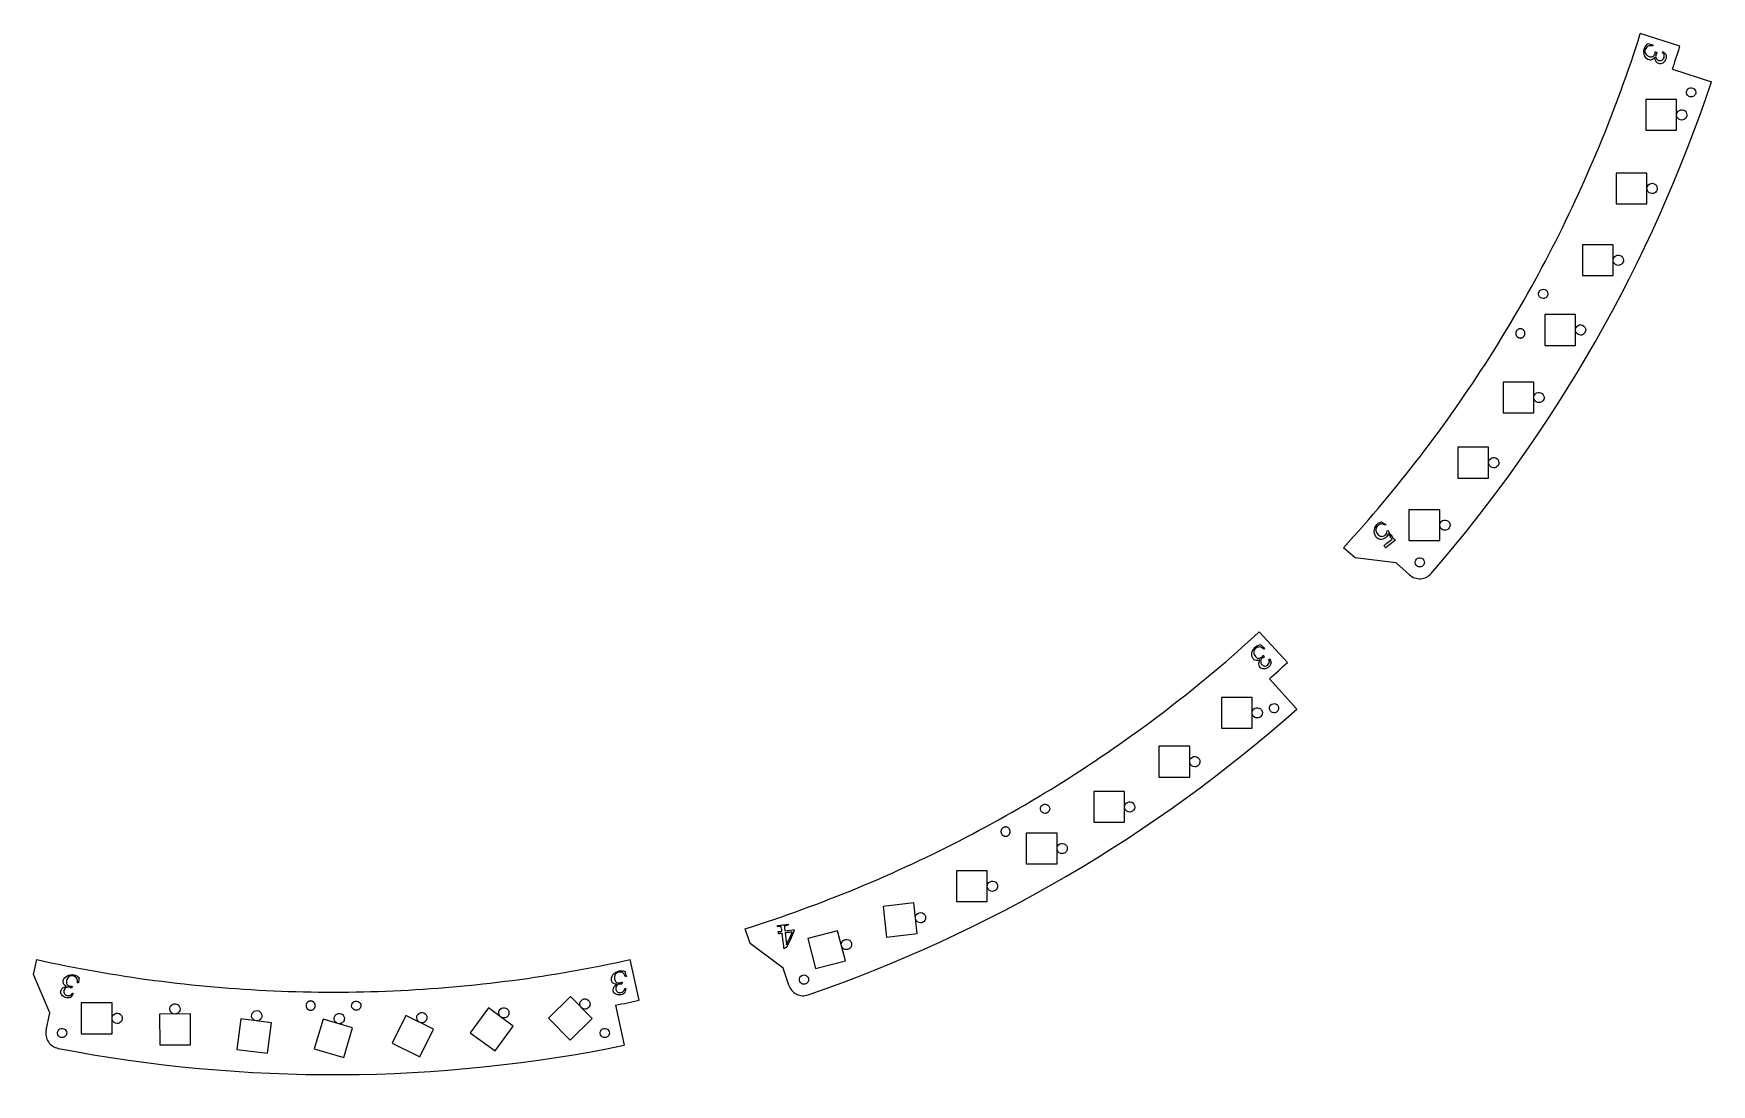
# Model space of a CAD drawing. Header units: millimetres. Extents: x 0 to 573, y 3 to 576.
# Drawn here: x 229.8 to 556.7, y 3.2 to 208 of the extents above; entities that cross this region are included whole.
import ezdxf

# ---------------------------------------------------------------- set-up
doc = ezdxf.new("R2010")
doc.units = ezdxf.units.MM
doc.layers.get('0').update_dxf_attribs({"linetype": 'CONTINUOUS'})
doc.layers.add('labels', color=7, linetype='CONTINUOUS')

msp = doc.modelspace()

# ---------------------------------------------------------------- linework, layer by layer
at = {"color": 7}
for points in [[(550.603316, 205.544812), (542.881608, 207.978123)], [(549.146423, 201.056277), (556.743726, 198.591316)], [(495.293282, 104.83534), (487.291346, 105.818529), (485.050372, 107.811986)], [(497.906086, 102.511122), (495.293282, 104.83534)], [(474.110452, 85.433433), (468.639912, 91.401597)], [(470.604479, 82.274694), (475.951455, 76.341324)], [(375.855821, 25.871489), (369.417536, 30.723924), (368.473524, 33.570795)], [(232.938021, 17.205519), (229.78852, 24.626993), (230.394417, 27.564461)], [(347.809999, 19.66036), (346.056455, 27.564211)], [(376.956467, 22.552255), (375.855821, 25.871489)], [(232.231591, 13.780654), (232.938021, 17.205519)], [(343.194368, 18.677798), (344.8583, 10.865861)]]:
    msp.add_lwpolyline(points, dxfattribs=at)
for points in [[(543.956, 189.13675), (549.956, 189.13675), (549.956, 195.13675), (543.956, 195.13675)], [(552.788207, 195.637934)], [(550.956, 191.13675)], [(538.176, 174.80675), (544.176, 174.80675), (544.176, 180.80675), (538.176, 180.80675)], [(545.176, 176.80675)], [(531.596, 160.81675), (537.596, 160.81675), (537.596, 166.81675), (531.596, 166.81675)], [(538.596, 162.81675)], [(523.954109, 156.361251)], [(524.246, 147.22675), (530.246, 147.22675), (530.246, 153.22675), (524.246, 153.22675)], [(531.246, 149.22675)], [(516.146, 134.06675), (522.146, 134.06675), (522.146, 140.06675), (516.146, 140.06675)], [(523.146, 136.06675)], [(507.326, 121.37675), (513.326, 121.37675), (513.326, 127.37675), (507.326, 127.37675)], [(514.326, 123.37675)], [(497.806, 109.20675), (503.806, 109.20675), (503.806, 115.20675), (497.806, 115.20675)], [(504.806, 111.20675)], [(499.911947, 104.053566)], [(461.246, 72.64675), (467.246, 72.64675), (467.246, 78.64675), (461.246, 78.64675)], [(471.499184, 75.640803)], [(468.246, 74.64675)], [(449.076, 63.12675), (455.076, 63.12675), (455.076, 69.12675), (449.076, 69.12675)], [(456.076, 65.12675)], [(436.386, 54.30675), (442.386, 54.30675), (442.386, 60.30675), (436.386, 60.30675)], [(426.889782, 56.043247)], [(443.386, 56.30675)], [(423.226, 46.20675), (429.226, 46.20675), (429.226, 52.20675), (423.226, 52.20675)], [(430.226, 48.20675)], [(409.636524, 38.856226), (415.636524, 38.857273), (415.635476, 44.857273), (409.635476, 44.856226)], [(416.636, 40.857448)], [(395.996211, 31.96335), (401.959399, 32.62696), (401.295789, 38.590149), (395.332601, 37.926539)], [(382.165888, 25.839289), (387.973461, 27.346638), (386.466112, 33.15421), (380.658539, 31.646862)], [(402.621459, 34.719156)], [(388.187715, 29.501649)], [(334.32787, 11.874382), (338.618368, 16.06862), (334.42413, 20.359117), (330.133632, 16.16488)], [(379.914815, 22.764543)], [(239.076, 13.11675), (245.076, 13.11675), (245.076, 19.11675), (239.076, 19.11675)], [(260.39843, 10.979349), (260.353401, 16.97918), (254.35357, 16.934151), (254.398599, 10.93432)], [(257.345981, 16.956637)], [(292.670606, 17.69747)], [(305.036947, 8.638314), (307.694435, 14.017697), (302.315053, 16.675185), (299.657565, 11.295803)], [(319.735307, 9.76565), (323.267099, 14.616056), (318.416693, 18.147849), (314.884901, 13.297443)], [(337.236332, 17.912908)], [(246.076, 15.11675)], [(275.377514, 9.305314), (276.127436, 15.258264), (270.174486, 16.008186), (269.424564, 10.055235)], [(273.275948, 15.625383)], [(290.250413, 8.498245), (291.954505, 14.251163), (286.201587, 15.955255), (284.497495, 10.202337)], [(289.362061, 15.062029)], [(305.447659, 15.243005)], [(321.430529, 16.190354)], [(235.34974, 12.36475)], [(341.10226, 12.36475)]]:
    msp.add_lwpolyline(points, close=True, dxfattribs=at)
for points in [[(534.911931, 186.073081), (537.885629, 193.254119), (540.545566, 200.565085), (542.881608, 207.978123)], [(549.146423, 201.056277), (549.644773, 202.548276), (550.130316, 204.044522), (550.603, 205.54485)], [(502.121582, 102.794929), (526.432708, 130.837698), (544.992259, 163.387312), (556.744, 198.59135)], [(551.956715, 196.193519), (551.817412, 196.529826), (551.894412, 196.916932), (552.15181, 197.174331)], [(552.788207, 195.637934), (552.424191, 195.637934), (552.096018, 195.857212), (551.956715, 196.193519)], [(552.15181, 197.174331), (552.409209, 197.431729), (552.796315, 197.508729), (553.132622, 197.369426)], [(553.132622, 197.369426), (553.468929, 197.230123), (553.688207, 196.90195), (553.688207, 196.537934)], [(553.688207, 196.537934), (553.688207, 196.29924), (553.593385, 196.070321), (553.424603, 195.901538)], [(550.248893, 192.843857), (550.534891, 193.129855), (550.965009, 193.21541), (551.338683, 193.060629)], [(551.338683, 193.060629), (551.712358, 192.905848), (551.956, 192.541212), (551.956, 192.13675)], [(553.424603, 195.901538), (553.25582, 195.732756), (553.026901, 195.637934), (552.788207, 195.637934)], [(550.03212, 191.754066), (549.877339, 192.127741), (549.962895, 192.557859), (550.248893, 192.843857)], [(550.956, 191.13675), (550.551538, 191.13675), (550.186901, 191.380392), (550.03212, 191.754066)], [(551.663107, 191.429643), (551.47557, 191.242107), (551.221216, 191.13675), (550.956, 191.13675)], [(551.956, 192.13675), (551.956, 191.871533), (551.850643, 191.617179), (551.663107, 191.429643)], [(525.062085, 164.946624), (528.650775, 171.840933), (531.938233, 178.892043), (534.911931, 186.073081)], [(544.25212, 177.424066), (544.097339, 177.797741), (544.182895, 178.227859), (544.468893, 178.513857)], [(545.176, 176.80675), (544.771538, 176.80675), (544.406901, 177.050392), (544.25212, 177.424066)], [(544.468893, 178.513857), (544.754891, 178.799855), (545.185009, 178.88541), (545.558683, 178.730629)], [(545.883107, 177.099643), (545.69557, 176.912107), (545.441216, 176.80675), (545.176, 176.80675)], [(545.558683, 178.730629), (545.932358, 178.575848), (546.176, 178.211212), (546.176, 177.80675)], [(546.176, 177.80675), (546.176, 177.541533), (546.070643, 177.287179), (545.883107, 177.099643)], [(513.407143, 144.759772), (517.583473, 151.314806), (521.473395, 158.052314), (525.062085, 164.946624)], [(537.67212, 163.434066), (537.517339, 163.807741), (537.602895, 164.237859), (537.888893, 164.523857)], [(537.888893, 164.523857), (538.174891, 164.809855), (538.605009, 164.89541), (538.978683, 164.740629)], [(538.978683, 164.740629), (539.352358, 164.585848), (539.596, 164.221212), (539.596, 163.81675)], [(539.596, 163.81675), (539.596, 163.551533), (539.490643, 163.297179), (539.303107, 163.109643)], [(538.596, 162.81675), (538.191538, 162.81675), (537.826901, 163.060392), (537.67212, 163.434066)], [(539.303107, 163.109643), (539.11557, 162.922107), (538.861216, 162.81675), (538.596, 162.81675)], [(523.122618, 156.916836), (522.983315, 157.253143), (523.060315, 157.640249), (523.317713, 157.897647)], [(523.317713, 157.897647), (523.575111, 158.155046), (523.962217, 158.232046), (524.298524, 158.092743)], [(524.298524, 158.092743), (524.634831, 157.95344), (524.854109, 157.625267), (524.854109, 157.261251)], [(524.854109, 157.261251), (524.854109, 157.022557), (524.759288, 156.793638), (524.590505, 156.624855)], [(523.954109, 156.361251), (523.590093, 156.361251), (523.26192, 156.580529), (523.122618, 156.916836)], [(524.590505, 156.624855), (524.421722, 156.456073), (524.192804, 156.361251), (523.954109, 156.361251)], [(519.263207, 150.428611), (519.227658, 150.418497), (519.192732, 150.40619), (519.158696, 150.391783)], [(519.371451, 150.452317), (519.334928, 150.446648), (519.298755, 150.438726), (519.263207, 150.428611)], [(519.481788, 150.462541), (519.444845, 150.461403), (519.407973, 150.457986), (519.371451, 150.452317)], [(519.592545, 150.459129), (519.555743, 150.462539), (519.51873, 150.463679), (519.481788, 150.462541)], [(519.702043, 150.442132), (519.665939, 150.450039), (519.629347, 150.455719), (519.592545, 150.459129)], [(519.808623, 150.411807), (519.773764, 150.424091), (519.738147, 150.434225), (519.702043, 150.442132)], [(519.910668, 150.368615), (519.877583, 150.38509), (519.843481, 150.399523), (519.808623, 150.411807)], [(530.32212, 149.844066), (530.167339, 150.217741), (530.252895, 150.647859), (530.538893, 150.933857)], [(530.538893, 150.933857), (530.824891, 151.219855), (531.255009, 151.30541), (531.628683, 151.150629)], [(531.628683, 151.150629), (532.002358, 150.995848), (532.246, 150.631212), (532.246, 150.22675)], [(518.61121, 149.618373), (518.608935, 149.581483), (518.608935, 149.544453), (518.61121, 149.507563)], [(518.624827, 149.728343), (518.618036, 149.692012), (518.613486, 149.655263), (518.61121, 149.618373)], [(518.61121, 149.507563), (518.613486, 149.470674), (518.618036, 149.433924), (518.624827, 149.397594)], [(518.651855, 149.835806), (518.640651, 149.800585), (518.631619, 149.764673), (518.624827, 149.728343)], [(518.624827, 149.397594), (518.631619, 149.361263), (518.640651, 149.325351), (518.651855, 149.290131)], [(518.691884, 149.939132), (518.676437, 149.905556), (518.66306, 149.871026), (518.651855, 149.835806)], [(518.651855, 149.290131), (518.66306, 149.25491), (518.676437, 149.220381), (518.691884, 149.186804)], [(518.744308, 150.036757), (518.724851, 150.005333), (518.707332, 149.972709), (518.691884, 149.939132)], [(518.691884, 149.186804), (518.707332, 149.153227), (518.724851, 149.120603), (518.744308, 149.089179)], [(518.808331, 150.1272), (518.78516, 150.098405), (518.763765, 150.068181), (518.744308, 150.036757)], [(518.744308, 149.089179), (518.763765, 149.057755), (518.78516, 149.027531), (518.808331, 148.998737)], [(518.882983, 150.209089), (518.856449, 150.18336), (518.831502, 150.155994), (518.808331, 150.1272)], [(518.808331, 148.998737), (518.831502, 148.969942), (518.856449, 148.942576), (518.882983, 148.916847)], [(518.967132, 150.281184), (518.937637, 150.25891), (518.909517, 150.234818), (518.882983, 150.209089)], [(518.882983, 148.916847), (518.909517, 148.891118), (518.937637, 148.867026), (518.967132, 148.844753)], [(519.059503, 150.342391), (519.027495, 150.323911), (518.996627, 150.303457), (518.967132, 150.281184)], [(518.967132, 148.844753), (518.996627, 148.822479), (519.027495, 148.802025), (519.059503, 148.783545)], [(519.158696, 150.391783), (519.124659, 150.377377), (519.091511, 150.360871), (519.059503, 150.342391)], [(519.059503, 148.783545), (519.091511, 148.765065), (519.124659, 148.74856), (519.158696, 148.734153)], [(519.158696, 148.734153), (519.192732, 148.719747), (519.227658, 148.70744), (519.263207, 148.697325)], [(519.263207, 148.697325), (519.298755, 148.687211), (519.334928, 148.679289), (519.371451, 148.673619)], [(519.371451, 148.673619), (519.407973, 148.66795), (519.444845, 148.664533), (519.481788, 148.663395)], [(519.481788, 148.663395), (519.51873, 148.662257), (519.555743, 148.663397), (519.592545, 148.666807)], [(519.592545, 148.666807), (519.629347, 148.670218), (519.665939, 148.675898), (519.702043, 148.683805)], [(519.702043, 148.683805), (519.738147, 148.691712), (519.773764, 148.701845), (519.808623, 148.714129)], [(519.808623, 148.714129), (519.843481, 148.726413), (519.877583, 148.740847), (519.910668, 148.757321)], [(520.006632, 150.31321), (519.975822, 150.333626), (519.943753, 150.352141), (519.910668, 150.368615)], [(519.910668, 148.757321), (519.943753, 148.773796), (519.975822, 148.792311), (520.006632, 148.812726)], [(520.09506, 150.246433), (520.066992, 150.270479), (520.037442, 150.292795), (520.006632, 150.31321)], [(520.006632, 148.812726), (520.037442, 148.833141), (520.066992, 148.855457), (520.09506, 148.879504)], [(520.174611, 150.169294), (520.149712, 150.196608), (520.123127, 150.222386), (520.09506, 150.246433)], [(520.09506, 148.879504), (520.123127, 148.90355), (520.149712, 148.929328), (520.174611, 148.956642)], [(520.24408, 150.082965), (520.222726, 150.113131), (520.199511, 150.141981), (520.174611, 150.169294)], [(520.174611, 148.956642), (520.199511, 148.983956), (520.222726, 149.012805), (520.24408, 149.042972)], [(520.302414, 149.988752), (520.284929, 150.021314), (520.265435, 150.052798), (520.24408, 150.082965)], [(520.24408, 149.042972), (520.265435, 149.073138), (520.284929, 149.104622), (520.302414, 149.137184)], [(520.348728, 149.888086), (520.335377, 149.92255), (520.3199, 149.95619), (520.302414, 149.988752)], [(520.302414, 149.137184), (520.3199, 149.169746), (520.335377, 149.203387), (520.348728, 149.237851)], [(520.38232, 149.78249), (520.373305, 149.818334), (520.36208, 149.853622), (520.348728, 149.888086)], [(520.348728, 149.237851), (520.36208, 149.272315), (520.373305, 149.307602), (520.38232, 149.343446)], [(520.402682, 149.673568), (520.39814, 149.710247), (520.391335, 149.746647), (520.38232, 149.78249)], [(520.38232, 149.343446), (520.391335, 149.379289), (520.39814, 149.415689), (520.402682, 149.452369)], [(520.409503, 149.562968), (520.409503, 149.599928), (520.407224, 149.636888), (520.402682, 149.673568)], [(520.402682, 149.452369), (520.407224, 149.489048), (520.409503, 149.526008), (520.409503, 149.562968)], [(531.246, 149.22675), (530.841538, 149.22675), (530.476901, 149.470392), (530.32212, 149.844066)], [(531.953107, 149.519643), (531.76557, 149.332107), (531.511216, 149.22675), (531.246, 149.22675)], [(532.246, 150.22675), (532.246, 149.961533), (532.140643, 149.707179), (531.953107, 149.519643)], [(500.035934, 125.666385), (504.768074, 131.832181), (509.230812, 138.204739), (513.407143, 144.759772)], [(522.22212, 136.684066), (522.067339, 137.057741), (522.152895, 137.487859), (522.438893, 137.773857)], [(522.438893, 137.773857), (522.724891, 138.059855), (523.155009, 138.14541), (523.528683, 137.990629)], [(523.528683, 137.990629), (523.902358, 137.835848), (524.146, 137.471212), (524.146, 137.06675)], [(523.146, 136.06675), (522.741538, 136.06675), (522.376901, 136.310392), (522.22212, 136.684066)], [(523.853107, 136.359643), (523.66557, 136.172107), (523.411216, 136.06675), (523.146, 136.06675)], [(524.146, 137.06675), (524.146, 136.801533), (524.040643, 136.547179), (523.853107, 136.359643)], [(485.050372, 107.811986), (490.302256, 113.541554), (495.303795, 119.500589), (500.035934, 125.666385)], [(513.40212, 123.994066), (513.247339, 124.367741), (513.332895, 124.797859), (513.618893, 125.083857)], [(513.618893, 125.083857), (513.904891, 125.369855), (514.335009, 125.45541), (514.708683, 125.300629)], [(514.708683, 125.300629), (515.082358, 125.145848), (515.326, 124.781212), (515.326, 124.37675)], [(515.326, 124.37675), (515.326, 124.111533), (515.220643, 123.857179), (515.033107, 123.669643)], [(514.326, 123.37675), (513.921538, 123.37675), (513.556901, 123.620392), (513.40212, 123.994066)], [(515.033107, 123.669643), (514.84557, 123.482107), (514.591216, 123.37675), (514.326, 123.37675)], [(503.88212, 111.824066), (503.727339, 112.197741), (503.812895, 112.627859), (504.098893, 112.913857)], [(504.806, 111.20675), (504.401538, 111.20675), (504.036901, 111.450392), (503.88212, 111.824066)], [(504.098893, 112.913857), (504.384891, 113.199855), (504.815009, 113.28541), (505.188683, 113.130629)], [(505.513107, 111.499643), (505.32557, 111.312107), (505.071216, 111.20675), (504.806, 111.20675)], [(505.188683, 113.130629), (505.562358, 112.975848), (505.806, 112.611212), (505.806, 112.20675)], [(505.806, 112.20675), (505.806, 111.941533), (505.700643, 111.687179), (505.513107, 111.499643)], [(499.080455, 104.609151), (498.941152, 104.945458), (499.018152, 105.332564), (499.275551, 105.589962)], [(499.275551, 105.589962), (499.532949, 105.84736), (499.920055, 105.92436), (500.256362, 105.785057)], [(500.256362, 105.785057), (500.592669, 105.645754), (500.811947, 105.317582), (500.811947, 104.953566)], [(500.811947, 104.953566), (500.811947, 104.714871), (500.717126, 104.485952), (500.548343, 104.31717)], [(497.906086, 102.511122), (498.501393, 101.986618), (499.281502, 101.721554), (500.073119, 101.77481)], [(499.911947, 104.053566), (499.547931, 104.053566), (499.219758, 104.272844), (499.080455, 104.609151)], [(500.548343, 104.31717), (500.37956, 104.148387), (500.150642, 104.053566), (499.911947, 104.053566)], [(500.073119, 101.77481), (500.864737, 101.828067), (501.602312, 102.195234), (502.122, 102.79475)], [(450.785448, 76.416112), (456.951265, 81.148224), (462.910321, 86.149738), (468.639912, 91.401597)], [(470.604479, 82.274694), (471.781996, 83.317671), (472.950546, 84.370728), (474.11, 85.43375)], [(380.749098, 20.690291), (415.824325, 32.820722), (448.171931, 51.729918), (475.951, 76.34175)], [(431.692003, 63.044986), (438.247054, 67.221288), (444.619631, 71.683999), (450.785448, 76.416112)], [(467.32212, 75.264066), (467.167339, 75.637741), (467.252895, 76.067859), (467.538893, 76.353857)], [(468.246, 74.64675), (467.841538, 74.64675), (467.476901, 74.890392), (467.32212, 75.264066)], [(467.538893, 76.353857), (467.824891, 76.639855), (468.255009, 76.72541), (468.628683, 76.570629)], [(468.628683, 76.570629), (469.002358, 76.415848), (469.246, 76.051212), (469.246, 75.64675)], [(469.246, 75.64675), (469.246, 75.381533), (469.140643, 75.127179), (468.953107, 74.939643)], [(470.667692, 76.196388), (470.52839, 76.532695), (470.60539, 76.919801), (470.862788, 77.177199)], [(471.499184, 75.640803), (471.135168, 75.640803), (470.806995, 75.860081), (470.667692, 76.196388)], [(470.862788, 77.177199), (471.120186, 77.434597), (471.507292, 77.511598), (471.843599, 77.372295)], [(472.13558, 75.904407), (471.966797, 75.735624), (471.737879, 75.640803), (471.499184, 75.640803)], [(471.843599, 77.372295), (472.179906, 77.232992), (472.399184, 76.904819), (472.399184, 76.540803)], [(472.399184, 76.540803), (472.399184, 76.302108), (472.304363, 76.07319), (472.13558, 75.904407)], [(468.953107, 74.939643), (468.76557, 74.752107), (468.511216, 74.64675), (468.246, 74.64675)], [(455.15212, 65.744066), (454.997339, 66.117741), (455.082895, 66.547859), (455.368893, 66.833857)], [(456.076, 65.12675), (455.671538, 65.12675), (455.306901, 65.370392), (455.15212, 65.744066)], [(455.368893, 66.833857), (455.654891, 67.119855), (456.085009, 67.20541), (456.458683, 67.050629)], [(456.783107, 65.419643), (456.59557, 65.232107), (456.341216, 65.12675), (456.076, 65.12675)], [(456.458683, 67.050629), (456.832358, 66.895848), (457.076, 66.531212), (457.076, 66.12675)], [(457.076, 66.12675), (457.076, 65.861533), (456.970643, 65.607179), (456.783107, 65.419643)], [(411.505101, 51.390131), (418.399426, 54.978792), (425.136952, 58.868684), (431.692003, 63.044986)], [(426.05829, 56.598832), (425.918987, 56.935138), (425.995987, 57.322245), (426.253386, 57.579643)], [(426.889782, 56.043247), (426.525766, 56.043247), (426.197593, 56.262525), (426.05829, 56.598832)], [(426.253386, 57.579643), (426.510784, 57.837041), (426.89789, 57.914041), (427.234197, 57.774738)], [(427.526178, 56.30685), (427.357395, 56.138068), (427.128477, 56.043247), (426.889782, 56.043247)], [(427.234197, 57.774738), (427.570504, 57.635435), (427.789782, 57.307263), (427.789782, 56.943247)], [(427.789782, 56.943247), (427.789782, 56.704552), (427.694961, 56.475633), (427.526178, 56.30685)], [(442.46212, 56.924066), (442.307339, 57.297741), (442.392895, 57.727859), (442.678893, 58.013857)], [(443.386, 56.30675), (442.981538, 56.30675), (442.616901, 56.550392), (442.46212, 56.924066)], [(442.678893, 58.013857), (442.964891, 58.299855), (443.395009, 58.38541), (443.768683, 58.230629)], [(444.093107, 56.599643), (443.90557, 56.412107), (443.651216, 56.30675), (443.386, 56.30675)], [(443.768683, 58.230629), (444.142358, 58.075848), (444.386, 57.711212), (444.386, 57.30675)], [(444.386, 57.30675), (444.386, 57.041533), (444.280643, 56.787179), (444.093107, 56.599643)], [(418.295338, 52.581682), (418.291927, 52.54488), (418.290787, 52.507867), (418.291925, 52.470925)], [(418.291925, 52.470925), (418.293063, 52.433983), (418.29648, 52.397111), (418.30215, 52.360588)], [(418.312335, 52.69118), (418.304428, 52.655076), (418.298748, 52.618484), (418.295338, 52.581682)], [(418.30215, 52.360588), (418.307819, 52.324066), (418.315741, 52.287893), (418.325855, 52.252344)], [(418.342659, 52.79776), (418.330376, 52.762901), (418.320242, 52.727285), (418.312335, 52.69118)], [(418.385851, 52.899805), (418.369377, 52.86672), (418.354943, 52.832619), (418.342659, 52.79776)], [(418.441256, 52.995769), (418.420841, 52.964959), (418.402326, 52.93289), (418.385851, 52.899805)], [(418.508034, 53.084197), (418.483987, 53.05613), (418.461672, 53.026579), (418.441256, 52.995769)], [(418.585172, 53.163749), (418.557859, 53.138849), (418.532081, 53.112265), (418.508034, 53.084197)], [(418.671502, 53.233218), (418.641335, 53.211863), (418.612486, 53.188648), (418.585172, 53.163749)], [(418.765714, 53.291552), (418.733152, 53.274066), (418.701669, 53.254572), (418.671502, 53.233218)], [(418.866381, 53.337866), (418.831917, 53.324514), (418.798276, 53.309037), (418.765714, 53.291552)], [(418.971976, 53.371458), (418.936133, 53.362443), (418.900845, 53.351217), (418.866381, 53.337866)], [(419.080899, 53.391819), (419.044219, 53.387277), (419.00782, 53.380473), (418.971976, 53.371458)], [(419.191498, 53.398641), (419.154539, 53.398641), (419.117579, 53.396361), (419.080899, 53.391819)], [(419.302098, 53.391819), (419.265418, 53.396361), (419.228458, 53.398641), (419.191498, 53.398641)], [(419.411021, 53.371458), (419.375177, 53.380473), (419.338778, 53.387277), (419.302098, 53.391819)], [(419.516616, 53.337866), (419.482152, 53.351217), (419.446864, 53.362443), (419.411021, 53.371458)], [(419.617283, 53.291552), (419.584721, 53.309037), (419.55108, 53.324514), (419.516616, 53.337866)], [(419.711495, 53.233218), (419.681328, 53.254572), (419.649845, 53.274066), (419.617283, 53.291552)], [(419.797825, 53.163749), (419.770511, 53.188648), (419.741661, 53.211863), (419.711495, 53.233218)], [(419.874963, 53.084197), (419.850916, 53.112265), (419.825138, 53.138849), (419.797825, 53.163749)], [(419.941741, 52.995769), (419.921325, 53.026579), (419.89901, 53.05613), (419.874963, 53.084197)], [(419.997145, 52.899805), (419.980671, 52.93289), (419.962156, 52.964959), (419.941741, 52.995769)], [(420.040337, 52.79776), (420.028054, 52.832619), (420.01362, 52.86672), (419.997145, 52.899805)], [(420.070662, 52.69118), (420.062755, 52.727285), (420.052621, 52.762901), (420.040337, 52.79776)], [(420.057142, 52.252344), (420.067256, 52.287893), (420.075178, 52.324066), (420.080847, 52.360588)], [(420.087659, 52.581682), (420.084249, 52.618484), (420.078569, 52.655076), (420.070662, 52.69118)], [(420.080847, 52.360588), (420.086517, 52.397111), (420.089933, 52.433983), (420.091072, 52.470925)], [(420.091072, 52.470925), (420.09221, 52.507867), (420.091069, 52.54488), (420.087659, 52.581682)], [(390.378602, 41.540377), (397.559652, 44.514043), (404.610776, 47.801471), (411.505101, 51.390131)], [(418.325855, 52.252344), (418.33597, 52.216795), (418.348277, 52.18187), (418.362683, 52.147833)], [(418.362683, 52.147833), (418.37709, 52.113797), (418.393596, 52.080649), (418.412076, 52.048641)], [(418.412076, 52.048641), (418.430556, 52.016632), (418.45101, 51.985764), (418.473283, 51.95627)], [(418.473283, 51.95627), (418.495556, 51.926775), (418.519649, 51.898654), (418.545378, 51.87212)], [(418.545378, 51.87212), (418.571107, 51.845586), (418.598472, 51.820639), (418.627267, 51.797468)], [(418.627267, 51.797468), (418.656062, 51.774297), (418.686286, 51.752902), (418.717709, 51.733445)], [(418.717709, 51.733445), (418.749133, 51.713988), (418.781757, 51.69647), (418.815334, 51.681022)], [(418.815334, 51.681022), (418.848911, 51.665574), (418.88344, 51.652197), (418.918661, 51.640993)], [(418.918661, 51.640993), (418.953882, 51.629788), (418.989793, 51.620756), (419.026124, 51.613965)], [(419.026124, 51.613965), (419.062454, 51.607174), (419.099204, 51.602623), (419.136094, 51.600348)], [(419.136094, 51.600348), (419.172983, 51.598072), (419.210013, 51.598072), (419.246903, 51.600348)], [(419.246903, 51.600348), (419.283793, 51.602623), (419.320542, 51.607174), (419.356873, 51.613965)], [(419.356873, 51.613965), (419.393204, 51.620756), (419.429115, 51.629788), (419.464336, 51.640993)], [(419.464336, 51.640993), (419.499556, 51.652197), (419.534086, 51.665574), (419.567663, 51.681022)], [(419.567663, 51.681022), (419.601239, 51.69647), (419.633863, 51.713988), (419.665287, 51.733445)], [(419.665287, 51.733445), (419.696711, 51.752902), (419.726935, 51.774297), (419.75573, 51.797468)], [(419.75573, 51.797468), (419.784525, 51.820639), (419.81189, 51.845586), (419.837619, 51.87212)], [(419.837619, 51.87212), (419.863348, 51.898654), (419.887441, 51.926775), (419.909714, 51.95627)], [(419.909714, 51.95627), (419.931987, 51.985764), (419.952441, 52.016633), (419.970921, 52.048641)], [(419.970921, 52.048641), (419.989401, 52.080649), (420.005907, 52.113797), (420.020313, 52.147833)], [(420.020313, 52.147833), (420.03472, 52.18187), (420.047027, 52.216795), (420.057142, 52.252344)], [(429.30212, 48.824066), (429.147339, 49.197741), (429.232895, 49.627859), (429.518893, 49.913857)], [(429.518893, 49.913857), (429.804891, 50.199855), (430.235009, 50.28541), (430.608683, 50.130629)], [(430.608683, 50.130629), (430.982358, 49.975848), (431.226, 49.611212), (431.226, 49.20675)], [(431.226, 49.20675), (431.226, 48.941533), (431.120643, 48.687179), (430.933107, 48.499643)], [(430.226, 48.20675), (429.821538, 48.20675), (429.456901, 48.450392), (429.30212, 48.824066)], [(430.933107, 48.499643), (430.74557, 48.312107), (430.491216, 48.20675), (430.226, 48.20675)], [(415.71212, 41.474765), (415.557339, 41.848439), (415.642895, 42.278557), (415.928893, 42.564555)], [(415.928893, 42.564555), (416.214891, 42.850553), (416.645009, 42.936108), (417.018683, 42.781327)], [(417.018683, 42.781327), (417.392358, 42.626546), (417.636, 42.26191), (417.636, 41.857448)], [(368.473524, 33.570795), (375.886573, 35.906805), (383.197551, 38.56671), (390.378602, 41.540377)], [(416.636, 40.857448), (416.231538, 40.857448), (415.866901, 41.10109), (415.71212, 41.474765)], [(417.343107, 41.150341), (417.15557, 40.962805), (416.901216, 40.857448), (416.636, 40.857448)], [(417.636, 41.857448), (417.636, 41.592231), (417.530643, 41.337878), (417.343107, 41.150341)], [(401.69758, 35.336473), (401.542799, 35.710147), (401.628354, 36.140265), (401.914352, 36.426263)], [(401.914352, 36.426263), (402.20035, 36.712261), (402.630468, 36.797817), (403.004143, 36.643036)], [(403.004143, 36.643036), (403.377817, 36.488255), (403.621459, 36.123619), (403.621459, 35.719156)], [(402.621459, 34.719156), (402.216997, 34.719156), (401.852361, 34.962799), (401.69758, 35.336473)], [(403.328566, 35.01205), (403.14103, 34.824513), (402.886676, 34.719156), (402.621459, 34.719156)], [(403.621459, 35.719156), (403.621459, 35.45394), (403.516102, 35.199586), (403.328566, 35.01205)], [(387.263836, 30.118965), (387.109055, 30.49264), (387.19461, 30.922758), (387.480608, 31.208756)], [(388.187715, 29.501649), (387.783253, 29.501649), (387.418617, 29.745291), (387.263836, 30.118965)], [(387.480608, 31.208756), (387.766606, 31.494754), (388.196724, 31.580309), (388.570399, 31.425528)], [(388.894822, 29.794542), (388.707285, 29.607006), (388.452932, 29.501649), (388.187715, 29.501649)], [(388.570399, 31.425528), (388.944073, 31.270747), (389.187715, 30.906111), (389.187715, 30.501649)], [(389.187715, 30.501649), (389.187715, 30.236432), (389.082358, 29.982079), (388.894822, 29.794542)], [(230.394417, 27.564461), (237.98231, 25.880981), (245.643756, 24.529038), (253.349561, 23.513783)], [(323.101293, 23.513632), (330.807103, 24.528854), (338.468554, 25.880763), (346.056455, 27.564211)], [(253.349561, 23.513783), (261.055367, 22.498529), (268.805534, 21.819963), (276.570524, 21.480671)], [(299.880321, 21.480621), (307.645313, 21.819879), (315.395483, 22.498411), (323.101293, 23.513632)], [(379.083324, 23.320128), (378.944021, 23.656435), (379.021021, 24.043541), (379.278419, 24.300939)], [(379.914815, 22.764543), (379.550799, 22.764543), (379.222627, 22.983821), (379.083324, 23.320128)], [(379.278419, 24.300939), (379.535818, 24.558338), (379.922924, 24.635338), (380.259231, 24.496035)], [(380.551212, 23.028147), (380.382429, 22.859364), (380.15351, 22.764543), (379.914815, 22.764543)], [(380.259231, 24.496035), (380.595537, 24.356732), (380.814815, 24.028559), (380.814815, 23.664543)], [(380.814815, 23.664543), (380.814815, 23.425848), (380.719994, 23.19693), (380.551212, 23.028147)], [(276.570524, 21.480671), (284.335515, 21.14138), (292.115329, 21.141363), (299.880321, 21.480621)], [(336.312452, 18.530225), (336.157671, 18.903899), (336.243227, 19.334017), (336.529225, 19.620015)], [(336.529225, 19.620015), (336.815223, 19.906013), (337.245341, 19.991569), (337.619015, 19.836788)], [(337.619015, 19.836788), (337.99269, 19.682007), (338.236332, 19.31737), (338.236332, 18.912908)], [(343.194368, 18.677798), (344.735694, 18.992246), (346.274295, 19.319909), (347.81, 19.66075)], [(376.956467, 22.552255), (377.209937, 21.800583), (377.753026, 21.181219), (378.465133, 20.831702)], [(378.465133, 20.831702), (379.177239, 20.482185), (379.999421, 20.431445), (380.7491, 20.69075)], [(245.15212, 15.734066), (244.997339, 16.107741), (245.082895, 16.537859), (245.368893, 16.823857)], [(245.368893, 16.823857), (245.654891, 17.109855), (246.085009, 17.19541), (246.458683, 17.040629)], [(246.458683, 17.040629), (246.832358, 16.885848), (247.076, 16.521212), (247.076, 16.11675)], [(256.422101, 17.573954), (256.26732, 17.947628), (256.352876, 18.377746), (256.638874, 18.663744)], [(257.345981, 16.956637), (256.941518, 16.956637), (256.576882, 17.200279), (256.422101, 17.573954)], [(256.638874, 18.663744), (256.924872, 18.949742), (257.35499, 19.035298), (257.728664, 18.880517)], [(258.053087, 17.24953), (257.865551, 17.061994), (257.611197, 16.956637), (257.345981, 16.956637)], [(257.728664, 18.880517), (258.102338, 18.725736), (258.345981, 18.361099), (258.345981, 17.956637)], [(258.345981, 17.956637), (258.345981, 17.691421), (258.240624, 17.437067), (258.053087, 17.24953)], [(272.352068, 16.2427), (272.197287, 16.616374), (272.282843, 17.046492), (272.568841, 17.33249)], [(272.568841, 17.33249), (272.854839, 17.618488), (273.284957, 17.704044), (273.658631, 17.549263)], [(273.658631, 17.549263), (274.032305, 17.394482), (274.275948, 17.029846), (274.275948, 16.625383)], [(274.275948, 16.625383), (274.275948, 16.360167), (274.170591, 16.105813), (273.983054, 15.918277)], [(282.888216, 18.708069), (282.883674, 18.671389), (282.881394, 18.63443), (282.881394, 18.59747)], [(282.881394, 18.59747), (282.881394, 18.56051), (282.883674, 18.52355), (282.888216, 18.48687)], [(282.908577, 18.816992), (282.899562, 18.781149), (282.892758, 18.744749), (282.888216, 18.708069)], [(282.888216, 18.48687), (282.892758, 18.450191), (282.899562, 18.413791), (282.908577, 18.377947)], [(282.942169, 18.922587), (282.928818, 18.888123), (282.917592, 18.852836), (282.908577, 18.816992)], [(282.908577, 18.377947), (282.917592, 18.342104), (282.928818, 18.306816), (282.942169, 18.272352)], [(282.988483, 19.023254), (282.970998, 18.990692), (282.955521, 18.957051), (282.942169, 18.922587)], [(282.942169, 18.272352), (282.955521, 18.237888), (282.970998, 18.204248), (282.988483, 18.171686)], [(283.046817, 19.117466), (283.025462, 19.0873), (283.005969, 19.055816), (282.988483, 19.023254)], [(282.988483, 18.171686), (283.005969, 18.139123), (283.025462, 18.10764), (283.046817, 18.077473)], [(283.116286, 19.203796), (283.091386, 19.176482), (283.068171, 19.147633), (283.046817, 19.117466)], [(283.046817, 18.077473), (283.068171, 18.047307), (283.091386, 18.018457), (283.116286, 17.991144)], [(283.195838, 19.280934), (283.16777, 19.256887), (283.141186, 19.231109), (283.116286, 19.203796)], [(283.116286, 17.991144), (283.141186, 17.96383), (283.16777, 17.938052), (283.195838, 17.914005)], [(283.284266, 19.347712), (283.253456, 19.327297), (283.223905, 19.304981), (283.195838, 19.280934)], [(283.195838, 17.914005), (283.223905, 17.889959), (283.253456, 17.867643), (283.284266, 17.847228)], [(283.38023, 19.403117), (283.347144, 19.386642), (283.315075, 19.368127), (283.284266, 19.347712)], [(283.284266, 17.847228), (283.315075, 17.826812), (283.347144, 17.808297), (283.38023, 17.791823)], [(283.482275, 19.446309), (283.447416, 19.434025), (283.413315, 19.419591), (283.38023, 19.403117)], [(283.38023, 17.791823), (283.413315, 17.775348), (283.447416, 17.760915), (283.482275, 17.748631)], [(283.588854, 19.476633), (283.55275, 19.468726), (283.517134, 19.458593), (283.482275, 19.446309)], [(283.482275, 17.748631), (283.517134, 17.736347), (283.55275, 17.726213), (283.588854, 17.718306)], [(283.698353, 19.49363), (283.66155, 19.49022), (283.624959, 19.48454), (283.588854, 19.476633)], [(283.588854, 17.718306), (283.624959, 17.710399), (283.66155, 17.704719), (283.698353, 17.701309)], [(283.80911, 19.497043), (283.772167, 19.498181), (283.735155, 19.497041), (283.698353, 19.49363)], [(283.698353, 17.701309), (283.735155, 17.697899), (283.772167, 17.696758), (283.80911, 17.697897)], [(283.919447, 19.486819), (283.882924, 19.492488), (283.846052, 19.495905), (283.80911, 19.497043)], [(283.80911, 17.697897), (283.846052, 17.699035), (283.882924, 17.702451), (283.919447, 17.708121)], [(284.027691, 19.463113), (283.992142, 19.473227), (283.955969, 19.481149), (283.919447, 19.486819)], [(283.919447, 17.708121), (283.955969, 17.71379), (283.992142, 17.721712), (284.027691, 17.731827)], [(284.132201, 19.426285), (284.098165, 19.440691), (284.06324, 19.452998), (284.027691, 19.463113)], [(284.027691, 17.731827), (284.06324, 17.741941), (284.098165, 17.754248), (284.132201, 17.768655)], [(284.231394, 19.376893), (284.199386, 19.395373), (284.166238, 19.411878), (284.132201, 19.426285)], [(284.132201, 17.768655), (284.166238, 17.783061), (284.199386, 17.799567), (284.231394, 17.818047)], [(284.323765, 19.315685), (284.294271, 19.337959), (284.263402, 19.358413), (284.231394, 19.376893)], [(284.231394, 17.818047), (284.263402, 17.836527), (284.294271, 17.856981), (284.323765, 17.879254)], [(284.407915, 19.24359), (284.381381, 19.269319), (284.35326, 19.293412), (284.323765, 19.315685)], [(284.323765, 17.879254), (284.35326, 17.901528), (284.381381, 17.92562), (284.407915, 17.951349)], [(284.482567, 19.161701), (284.459396, 19.190496), (284.434449, 19.217861), (284.407915, 19.24359)], [(284.407915, 17.951349), (284.434449, 17.977078), (284.459396, 18.004444), (284.482567, 18.033238)], [(284.54659, 19.071259), (284.527133, 19.102683), (284.505738, 19.132906), (284.482567, 19.161701)], [(284.482567, 18.033238), (284.505738, 18.062033), (284.527133, 18.092257), (284.54659, 18.123681)], [(284.599013, 18.973634), (284.583565, 19.007211), (284.566046, 19.039835), (284.54659, 19.071259)], [(284.54659, 18.123681), (284.566046, 18.155105), (284.583565, 18.187729), (284.599013, 18.221305)], [(284.639042, 18.870307), (284.627837, 18.905528), (284.614461, 18.940057), (284.599013, 18.973634)], [(284.599013, 18.221305), (284.614461, 18.254882), (284.627837, 18.289412), (284.639042, 18.324632)], [(284.66607, 18.762844), (284.659279, 18.799175), (284.650246, 18.835087), (284.639042, 18.870307)], [(284.639042, 18.324632), (284.650246, 18.359853), (284.659279, 18.395765), (284.66607, 18.432095)], [(284.679687, 18.652875), (284.677412, 18.689764), (284.672861, 18.726514), (284.66607, 18.762844)], [(284.66607, 18.432095), (284.672861, 18.468426), (284.677412, 18.505175), (284.679687, 18.542065)], [(284.679687, 18.542065), (284.681962, 18.578955), (284.681962, 18.615985), (284.679687, 18.652875)], [(288.438182, 15.679345), (288.283401, 16.05302), (288.368957, 16.483138), (288.654955, 16.769136)], [(288.654955, 16.769136), (288.940953, 17.055134), (289.37107, 17.140689), (289.744745, 16.985908)], [(289.744745, 16.985908), (290.118419, 16.831127), (290.362061, 16.466491), (290.362061, 16.062029)], [(291.839114, 18.253055), (291.699811, 18.589362), (291.776812, 18.976468), (292.03421, 19.233866)], [(292.670606, 17.69747), (292.30659, 17.69747), (291.978417, 17.916748), (291.839114, 18.253055)], [(292.03421, 19.233866), (292.291608, 19.491264), (292.678714, 19.568264), (293.015021, 19.428961)], [(293.307002, 17.961074), (293.138219, 17.792291), (292.909301, 17.69747), (292.670606, 17.69747)], [(293.015021, 19.428961), (293.351328, 19.289658), (293.570606, 18.961486), (293.570606, 18.59747)], [(293.570606, 18.59747), (293.570606, 18.358775), (293.475785, 18.129856), (293.307002, 17.961074)], [(304.523779, 15.860321), (304.368998, 16.233996), (304.454554, 16.664114), (304.740552, 16.950112)], [(304.740552, 16.950112), (305.02655, 17.23611), (305.456668, 17.321665), (305.830342, 17.166884)], [(305.830342, 17.166884), (306.204017, 17.012103), (306.447659, 16.647467), (306.447659, 16.243005)], [(320.506649, 16.80767), (320.351868, 17.181345), (320.437424, 17.611463), (320.723422, 17.897461)], [(321.430529, 16.190354), (321.026066, 16.190354), (320.66143, 16.433996), (320.506649, 16.80767)], [(320.723422, 17.897461), (321.00942, 18.183459), (321.439538, 18.269014), (321.813212, 18.114233)], [(322.137635, 16.483247), (321.950099, 16.295711), (321.695745, 16.190354), (321.430529, 16.190354)], [(321.813212, 18.114233), (322.186886, 17.959452), (322.430529, 17.594816), (322.430529, 17.190354)], [(322.430529, 17.190354), (322.430529, 16.925137), (322.325172, 16.670784), (322.137635, 16.483247)], [(337.236332, 17.912908), (336.83187, 17.912908), (336.467233, 18.15655), (336.312452, 18.530225)], [(337.943439, 18.205801), (337.755902, 18.018265), (337.501548, 17.912908), (337.236332, 17.912908)], [(338.236332, 18.912908), (338.236332, 18.647692), (338.130975, 18.393338), (337.943439, 18.205801)], [(232.231591, 13.780654), (232.075119, 13.002918), (232.235664, 12.194898), (232.677568, 11.536052)], [(234.518249, 12.920335), (234.378946, 13.256642), (234.455946, 13.643748), (234.713344, 13.901146)], [(234.713344, 13.901146), (234.970742, 14.158545), (235.357848, 14.235545), (235.694155, 14.096242)], [(235.694155, 14.096242), (236.030462, 13.956939), (236.24974, 13.628766), (236.24974, 13.26475)], [(236.24974, 13.26475), (236.24974, 13.026056), (236.154919, 12.797137), (235.986136, 12.628354)], [(246.076, 15.11675), (245.671538, 15.11675), (245.306901, 15.360392), (245.15212, 15.734066)], [(246.783107, 15.409643), (246.59557, 15.222107), (246.341216, 15.11675), (246.076, 15.11675)], [(247.076, 16.11675), (247.076, 15.851533), (246.970643, 15.597179), (246.783107, 15.409643)], [(273.275948, 15.625383), (272.871485, 15.625383), (272.506849, 15.869026), (272.352068, 16.2427)], [(273.983054, 15.918277), (273.795518, 15.73074), (273.541164, 15.625383), (273.275948, 15.625383)], [(289.362061, 15.062029), (288.957599, 15.062029), (288.592963, 15.305671), (288.438182, 15.679345)], [(290.069168, 15.354922), (289.881632, 15.167386), (289.627278, 15.062029), (289.362061, 15.062029)], [(290.362061, 16.062029), (290.362061, 15.796812), (290.256705, 15.542458), (290.069168, 15.354922)], [(305.447659, 15.243005), (305.043197, 15.243005), (304.67856, 15.486647), (304.523779, 15.860321)], [(306.154766, 15.535898), (305.967229, 15.348362), (305.712875, 15.243005), (305.447659, 15.243005)], [(306.447659, 16.243005), (306.447659, 15.977788), (306.342302, 15.723434), (306.154766, 15.535898)], [(340.270768, 12.920335), (340.131465, 13.256642), (340.208466, 13.643748), (340.465864, 13.901146)], [(340.465864, 13.901146), (340.723262, 14.158545), (341.110368, 14.235545), (341.446675, 14.096242)], [(341.446675, 14.096242), (341.782982, 13.956939), (342.00226, 13.628766), (342.00226, 13.26475)], [(342.00226, 13.26475), (342.00226, 13.026056), (341.907439, 12.797137), (341.738656, 12.628354)], [(232.677568, 11.536052), (233.119472, 10.877205), (233.806152, 10.422078), (234.5851, 10.27175)], [(235.34974, 12.36475), (234.985724, 12.36475), (234.657551, 12.584028), (234.518249, 12.920335)], [(234.585124, 10.271832), (271.02639, 3.239222), (308.4949, 3.441023), (344.8583, 10.86575)], [(235.986136, 12.628354), (235.817353, 12.459572), (235.588435, 12.36475), (235.34974, 12.36475)], [(341.10226, 12.36475), (340.738244, 12.36475), (340.410071, 12.584028), (340.270768, 12.920335)], [(341.738656, 12.628354), (341.569873, 12.459572), (341.340955, 12.36475), (341.10226, 12.36475)]]:
    msp.add_open_spline(points, degree=3, dxfattribs=at)
at = {"layer": 'labels', "color": 5}
for points in [[(545.331567, 205.761292), (545.307147, 205.570795)], [(545.814835, 204.459296), (545.865271, 204.482254), (546.152723, 204.245615)], [(547.33512, 204.154426), (547.176868, 204.331345), (547.276705, 204.504349)], [(547.276705, 204.504349), (547.87326, 203.959052)], [(492.736068, 112.657577), (493.276942, 112.343971)], [(493.276942, 112.343971), (493.202398, 112.170301), (493.050684, 112.237228)], [(492.922294, 108.219207), (492.931759, 108.270794)], [(493.545415, 111.088258), (493.683065, 111.135976)], [(495.118948, 109.241037), (495.094718, 109.182277)], [(493.281944, 107.808654), (493.231652, 107.810946)], [(469.4087, 86.841812), (469.463858, 86.836476), (469.594487, 86.48782)], [(469.641183, 88.211), (469.524782, 88.058232)], [(470.572881, 85.817651), (470.524299, 86.049999), (470.697246, 86.149884)], [(470.697246, 86.149884), (470.941232, 85.379368)], [(375.108981, 34.027938), (374.77734, 34.00577), (374.753673, 34.194361)], [(376.155742, 33.318366), (376.176601, 33.152149)], [(376.227165, 32.749391), (376.513578, 30.467102)], [(376.828109, 34.454711), (376.851776, 34.26612), (376.508967, 34.203648)], [(377.921067, 33.403522), (378.002683, 33.218959)], [(375.876787, 31.039838), (375.671002, 32.679636)], [(376.107966, 29.714882), (376.013649, 29.74205)], [(238.539499, 23.017036), (238.347448, 23.017544)], [(344.4303, 23.18515), (344.4754, 23.15295), (344.4142, 22.78569)], [(345.31623, 24.25467), (345.13904, 24.18057)], [(237.534543, 20.930514), (237.067765, 20.270706)], [(237.307818, 22.375406), (237.336877, 22.328221), (237.137881, 22.013537)], [(237.194621, 20.828981), (237.350467, 21.008027), (237.534543, 20.930514)], [(344.92643, 21.71611), (345.00053, 21.94162), (345.20025, 21.94166)], [(345.20025, 21.94166), (345.02629, 21.15238)]]:
    msp.add_lwpolyline(points, dxfattribs=at)
msp.add_lwpolyline([(376.828181, 34.4547)], close=True, dxfattribs=at)
for points in [[(544.061574, 205.739378), (544.15127, 205.838869), (544.253044, 205.931387), (544.366896, 206.016932)], [(544.366896, 206.016932), (544.61343, 205.924194), (544.934987, 205.83898), (545.331567, 205.761292)], [(543.605515, 204.008802), (543.495556, 204.501319), (543.569438, 204.970773), (543.827162, 205.417164)], [(544.331232, 202.946261), (543.957381, 203.162104), (543.715475, 203.516284), (543.605515, 204.008802)], [(543.938232, 205.055444), (543.777154, 204.776449), (543.737071, 204.509437), (543.817983, 204.254407)], [(543.817983, 204.254407), (543.900754, 203.998303), (544.097446, 203.780584), (544.40806, 203.601251)], [(543.827162, 205.417164), (543.893741, 205.532482), (543.971878, 205.639887), (544.061574, 205.739378)], [(544.25081, 205.429245), (544.13585, 205.341861), (544.031657, 205.217261), (543.938232, 205.055444)], [(544.614373, 205.595055), (544.488795, 205.57084), (544.367607, 205.51557), (544.25081, 205.429245)], [(544.881659, 202.810748), (544.698842, 202.79478), (544.515367, 202.839951), (544.331232, 202.946261)], [(544.40806, 203.601251), (544.670316, 203.449837), (544.911174, 203.398816), (545.130635, 203.448187)], [(545.307147, 205.570795), (544.969803, 205.609324), (544.738878, 205.617411), (544.614373, 205.595055)], [(545.406129, 203.036176), (545.240085, 202.898926), (545.065262, 202.823783), (544.881659, 202.810748)], [(545.130635, 203.448187), (545.351955, 203.496484), (545.525436, 203.629441), (545.651076, 203.847057)], [(545.688466, 203.364199), (545.61974, 203.245161), (545.525627, 203.13582), (545.406129, 203.036176)], [(545.651076, 203.847057), (545.747723, 204.014453), (545.802309, 204.218533), (545.814835, 204.459296)], [(545.918003, 202.595567), (545.825464, 202.753153), (545.748952, 203.009363), (545.688466, 203.364199)], [(546.008757, 204.034859), (545.877748, 203.807943), (545.841579, 203.58207), (545.90025, 203.357239)], [(545.90025, 203.357239), (545.957843, 203.130552), (546.101026, 202.951167), (546.329801, 202.819084)], [(546.152723, 204.245615), (546.084666, 204.15347), (546.036677, 204.083217), (546.008757, 204.034859)], [(546.329801, 202.819084), (546.538121, 202.69881), (546.741099, 202.665939), (546.938736, 202.720469)], [(546.938736, 202.720469), (547.137165, 202.772064), (547.294904, 202.89923), (547.411953, 203.101966)], [(547.728419, 202.74814), (547.548012, 202.435666), (547.32428, 202.235004), (547.057223, 202.146154)], [(547.506343, 203.929093), (547.488664, 203.971539), (547.43159, 204.04665), (547.33512, 204.154426)], [(547.411953, 203.101966), (547.489271, 203.235883), (547.534144, 203.382332), (547.546573, 203.541313)], [(547.546573, 203.541313), (547.559769, 203.697371), (547.546359, 203.826631), (547.506343, 203.929093)], [(547.942512, 203.35736), (547.917907, 203.15581), (547.846543, 202.952736), (547.728419, 202.74814)], [(547.87326, 203.959052), (547.944033, 203.759474), (547.967117, 203.55891), (547.942512, 203.35736)], [(546.299532, 202.219055), (546.139571, 202.311408), (546.012395, 202.436912), (545.918003, 202.595567)], [(547.057223, 202.146154), (546.790172, 202.057301), (546.537608, 202.081601), (546.299532, 202.219055)], [(491.36606, 109.95826), (491.076807, 110.339988), (490.976429, 110.790731), (491.064927, 111.310489)], [(491.064927, 111.310489), (491.151714, 111.828951), (491.403945, 112.246427), (491.821618, 112.562918)], [(491.347982, 111.411802), (491.314187, 111.122121), (491.415973, 110.820654), (491.653339, 110.507401)], [(491.826845, 112.166729), (491.540978, 111.950114), (491.381357, 111.698472), (491.347982, 111.411802)], [(491.821618, 112.562918), (491.927745, 112.643335), (492.02797, 112.703094), (492.122293, 112.742197)], [(492.220081, 112.383901), (492.091442, 112.340292), (491.960363, 112.267901), (491.826845, 112.166729)], [(492.122293, 112.742197), (492.213576, 112.781756), (492.332838, 112.812844), (492.480078, 112.835459)], [(492.541363, 112.429303), (492.454129, 112.441325), (492.347035, 112.426192), (492.220081, 112.383901)], [(492.480078, 112.835459), (492.584428, 112.75824), (492.669758, 112.698946), (492.736068, 112.657577)], [(493.050684, 112.237228), (492.776041, 112.357865), (492.606267, 112.42189), (492.541363, 112.429303)], [(492.221066, 109.438008), (491.881945, 109.480145), (491.596943, 109.653562), (491.36606, 109.95826)], [(491.653339, 110.507401), (491.860874, 110.233516), (492.098123, 110.075113), (492.365085, 110.032191)], [(493.204758, 109.734743), (492.886372, 109.493487), (492.558475, 109.394576), (492.221066, 109.438008)], [(492.365085, 110.032191), (492.631631, 109.986252), (492.88644, 110.055376), (493.129512, 110.239563)], [(493.103007, 108.028737), (493.069267, 108.073264), (493.009029, 108.136754), (492.922294, 108.219207)], [(492.931759, 108.270794), (493.134674, 108.408409), (493.325999, 108.545313), (493.505734, 108.681506)], [(493.231652, 107.810946), (493.182206, 107.908212), (493.139324, 107.980809), (493.103007, 108.028737)], [(493.129512, 110.239563), (493.269879, 110.345926), (493.374941, 110.468651), (493.444699, 110.607738)], [(493.550928, 110.094037), (493.467364, 109.96606), (493.351974, 109.846295), (493.204758, 109.734743)], [(494.240692, 108.591727), (493.898337, 108.332309), (493.578755, 108.071285), (493.281944, 107.808654)], [(493.444699, 110.607738), (493.514457, 110.746826), (493.548029, 110.906999), (493.545415, 111.088258)], [(493.505734, 108.681506), (493.865209, 108.953897), (494.204536, 109.219093), (494.523717, 109.477094)], [(493.755376, 110.576348), (493.703938, 110.381083), (493.635789, 110.220312), (493.550928, 110.094037)], [(493.683065, 111.135976), (493.884795, 110.819969), (494.160767, 110.430875), (494.510982, 109.968695)], [(494.523717, 109.477094), (494.440546, 109.618866), (494.184432, 109.985284), (493.755376, 110.576348)], [(495.094718, 109.182277), (494.807812, 109.002599), (494.523137, 108.805749), (494.240692, 108.591727)], [(494.510982, 109.968695), (494.73019, 109.679406), (494.932845, 109.436853), (495.118948, 109.241037)], [(467.27013, 87.556324), (467.421161, 88.037836), (467.719872, 88.407454), (468.166262, 88.665178)], [(468.08159, 88.296394), (467.802591, 88.135314), (467.63437, 87.924115), (467.576927, 87.662796)], [(468.539191, 88.463826), (468.395937, 88.445628), (468.243404, 88.389817), (468.08159, 88.296394)], [(468.166262, 88.665178), (468.281582, 88.731758), (468.402953, 88.785704), (468.530374, 88.827016)], [(468.530374, 88.827016), (468.657802, 88.868332), (468.792202, 88.897565), (468.933573, 88.914715)], [(468.936953, 88.425642), (468.816086, 88.467457), (468.683498, 88.480185), (468.539191, 88.463826)], [(468.933573, 88.914715), (469.100688, 88.711131), (469.336558, 88.476559), (469.641183, 88.211)], [(469.524782, 88.058232), (469.251893, 88.260277), (469.05595, 88.382746), (468.936953, 88.425642)], [(467.367348, 86.273277), (467.151505, 86.647129), (467.119099, 87.074811), (467.27013, 87.556324)], [(467.776279, 85.880708), (467.609968, 85.958286), (467.473658, 86.089143), (467.367348, 86.273277)], [(467.576927, 87.662796), (467.52056, 87.399613), (467.582041, 87.112717), (467.761371, 86.802109)], [(467.761371, 86.802109), (467.912785, 86.539853), (468.095863, 86.375238), (468.310607, 86.308264)], [(468.343196, 85.813699), (468.13077, 85.777858), (467.941798, 85.800194), (467.776279, 85.880708)], [(468.310607, 86.308264), (468.526425, 86.239431), (468.743144, 86.267836), (468.960764, 86.393479)], [(468.751715, 85.956604), (468.632677, 85.887877), (468.496504, 85.840242), (468.343196, 85.813699)], [(468.566189, 85.176185), (468.564837, 85.358925), (468.626679, 85.619065), (468.751715, 85.956604)], [(468.708342, 84.659348), (468.615988, 84.819309), (468.568604, 84.991588), (468.566189, 85.176185)], [(468.931653, 85.844701), (468.868187, 85.619589), (468.902497, 85.392642), (469.034583, 85.163861)], [(469.364433, 86.377284), (469.137517, 86.246274), (468.993257, 86.068746), (468.931653, 85.844701)], [(468.960764, 86.393479), (469.128161, 86.490126), (469.277473, 86.63957), (469.4087, 86.841812)], [(469.034583, 85.163861), (469.154853, 84.955547), (469.314202, 84.825594), (469.512629, 84.774002)], [(469.594487, 86.48782), (469.489477, 86.442049), (469.412792, 86.405204), (469.364433, 86.377284)], [(470.113191, 84.867777), (470.247108, 84.945094), (470.359192, 85.049485), (470.449444, 85.180951)], [(470.449444, 85.180951), (470.538906, 85.309505), (470.591925, 85.428153), (470.6085, 85.536897)], [(470.6085, 85.536897), (470.614425, 85.582502), (470.602552, 85.676087), (470.572881, 85.817651)], [(470.941232, 85.379368), (470.902734, 85.171142), (470.822442, 84.985905), (470.700356, 84.823659)], [(469.328069, 84.217368), (469.052371, 84.273945), (468.845795, 84.421272), (468.708342, 84.659348)], [(470.210341, 84.403108), (469.897868, 84.222702), (469.603777, 84.160788), (469.328069, 84.217368)], [(469.512629, 84.774002), (469.710267, 84.719469), (469.910455, 84.750727), (470.113191, 84.867777)], [(470.700356, 84.823659), (470.578275, 84.661415), (470.414937, 84.521232), (470.210341, 84.403108)], [(374.753673, 34.194361), (375.158303, 34.229955), (375.50446, 34.265803), (375.792144, 34.301906)], [(374.900448, 33.024462), (375.131133, 33.031777), (375.371137, 33.051079), (375.620462, 33.082367)], [(374.952492, 32.764752), (374.949014, 32.792468), (374.931666, 32.879038), (374.900448, 33.024462)], [(374.959817, 32.551383), (374.959746, 32.655276), (374.957305, 32.726399), (374.952492, 32.764752)], [(375.45905, 33.95498), (375.416957, 34.01467), (375.300267, 34.038989), (375.108981, 34.027938)], [(375.620462, 33.082367), (375.55521, 33.602322), (375.501406, 33.893193), (375.45905, 33.95498)], [(375.792144, 34.301906), (375.905085, 34.316079), (376.250431, 34.367011), (376.828181, 34.4547)], [(376.114716, 33.95608), (376.10329, 33.839927), (376.116965, 33.627355), (376.155742, 33.318366)], [(376.173764, 34.106352), (376.13861, 34.075939), (376.118928, 34.025848), (376.114716, 33.95608)], [(376.508967, 34.203648), (376.320645, 34.169197), (376.20891, 34.136765), (376.173764, 34.106352)], [(376.176601, 33.152149), (377.001299, 33.255644), (377.582787, 33.339435), (377.921067, 33.403522)], [(376.947972, 32.852849), (376.766833, 32.830117), (376.526564, 32.795631), (376.227165, 32.749391)], [(376.513578, 30.467102), (376.895222, 31.203327), (377.260047, 32.021854), (377.608053, 32.922685)], [(377.608053, 32.922685), (377.361918, 32.900463), (377.141891, 32.877185), (376.947972, 32.852849)], [(378.002683, 33.218959), (377.733414, 32.570436), (377.513359, 32.055797), (377.34252, 31.675041)], [(375.671002, 32.679636), (375.393975, 32.644871), (375.156913, 32.60212), (374.959817, 32.551383)], [(376.013649, 29.74205), (375.997309, 29.993257), (375.951688, 30.425853), (375.876787, 31.039838)], [(376.527014, 29.94604), (376.418083, 29.899917), (376.2784, 29.822865), (376.107966, 29.714882)], [(377.34252, 31.675041), (377.171688, 31.294286), (376.899853, 30.717953), (376.527014, 29.94604)], [(235.555896, 23.096049), (235.517289, 23.275447), (235.539265, 23.463118), (235.621822, 23.659063)], [(235.844874, 22.603731), (235.688018, 22.751385), (235.591692, 22.915491), (235.555896, 23.096049)], [(235.621822, 23.659063), (235.789435, 24.056882), (236.110734, 24.341008), (236.585721, 24.511441)], [(236.281279, 23.664392), (236.1637, 23.385324), (236.143066, 23.139987), (236.21938, 22.928381)], [(236.21938, 22.928381), (236.294859, 22.714798), (236.448382, 22.559223), (236.679947, 22.461658)], [(236.85588, 24.331216), (236.612073, 24.217194), (236.42054, 23.994919), (236.281279, 23.664392)], [(236.585721, 24.511441), (237.060712, 24.681866), (237.535713, 24.667009), (238.010726, 24.466873)], [(237.665653, 24.311647), (237.368775, 24.43673), (237.09885, 24.443253), (236.85588, 24.331216)], [(238.075466, 24.048046), (237.974451, 24.15123), (237.837847, 24.239097), (237.665653, 24.311647)], [(238.010726, 24.466873), (238.133433, 24.415173), (238.249731, 24.351017), (238.35962, 24.274407)], [(238.285258, 23.707958), (238.245595, 23.829544), (238.175665, 23.942907), (238.075466, 24.048046)], [(238.347448, 23.017544), (238.343673, 23.357067), (238.322943, 23.587205), (238.285258, 23.707958)], [(238.35962, 24.274407), (238.469502, 24.197798), (238.573973, 24.108336), (238.673031, 24.006021)], [(238.673031, 24.006021), (238.611694, 23.749866), (238.567184, 23.420205), (238.539499, 23.017036)], [(342.37817, 23.71347), (342.37817, 24.145156), (342.563947, 24.531743), (342.9355, 24.87323)], [(342.53603, 23.16903), (342.43079, 23.31937), (342.37817, 23.50085), (342.37817, 23.71347)], [(342.99349, 22.82754), (342.791603, 22.902713), (342.639117, 23.016543), (342.53603, 23.16903)], [(342.9355, 24.87323), (343.307053, 25.214716), (343.750553, 25.38546), (344.266, 25.38546)], [(343.25444, 24.81203), (343.074033, 24.612296), (342.98383, 24.333096), (342.98383, 23.97443)], [(342.98383, 23.97443), (342.98383, 23.671603), (343.060073, 23.437503), (343.21256, 23.27213)], [(343.21256, 23.27213), (343.365047, 23.10461), (343.56693, 23.02085), (343.81821, 23.02085)], [(344.00828, 25.10841), (343.686127, 25.10841), (343.434847, 25.009616), (343.25444, 24.81203)], [(343.81821, 23.02085), (344.011503, 23.02085), (344.215533, 23.075616), (344.4303, 23.18515)], [(344.48829, 25.02461), (344.35513, 25.080476), (344.195127, 25.10841), (344.00828, 25.10841)], [(344.266, 25.38546), (344.39916, 25.38546), (344.531243, 25.371493), (344.66225, 25.34356)], [(344.81367, 24.79266), (344.72991, 24.889306), (344.62145, 24.966623), (344.48829, 25.02461)], [(344.66225, 25.34356), (344.793263, 25.315626), (344.924273, 25.273746), (345.05528, 25.21792)], [(345.13904, 24.18057), (345.00374, 24.491983), (344.895283, 24.696013), (344.81367, 24.79266)], [(345.05528, 25.21792), (345.098213, 24.958046), (345.185197, 24.636963), (345.31623, 24.25467)], [(235.167373, 20.854662), (235.045961, 21.108571), (235.038624, 21.362194), (235.145363, 21.615533)], [(235.145363, 21.615533), (235.217077, 21.785742), (235.325767, 21.927557), (235.471433, 22.040977)], [(235.848247, 20.263649), (235.515742, 20.403743), (235.288784, 20.600747), (235.167373, 20.854662)], [(235.471433, 22.040977), (235.616272, 22.152416), (235.860963, 22.260235), (236.205505, 22.364434)], [(235.744491, 21.660202), (235.651096, 21.438534), (235.643756, 21.233041), (235.722472, 21.043725)], [(235.722472, 21.043725), (235.798373, 20.853273), (235.94419, 20.712599), (236.159923, 20.621704)], [(236.224984, 22.153425), (236.007225, 22.068051), (235.84706, 21.903643), (235.744491, 21.660202)], [(236.205505, 22.364434), (236.078836, 22.417803), (235.958625, 22.497569), (235.844874, 22.603731)], [(236.479387, 20.127079), (236.276339, 20.126397), (236.065959, 20.17192), (235.848247, 20.263649)], [(236.159923, 20.621704), (236.302431, 20.561662), (236.453329, 20.535373), (236.612618, 20.542838)], [(236.910833, 22.130142), (236.669376, 22.231875), (236.44076, 22.239636), (236.224984, 22.153425)], [(237.067765, 20.270706), (236.878556, 20.175639), (236.68243, 20.127763), (236.479387, 20.127079)], [(236.612618, 20.542838), (236.769103, 20.549176), (236.895686, 20.578577), (236.992369, 20.631041)], [(236.679947, 22.461658), (236.858076, 22.386607), (237.067366, 22.357856), (237.307818, 22.375406)], [(237.137881, 22.013537), (237.037981, 22.06959), (236.962298, 22.108458), (236.910833, 22.130142)], [(236.992369, 20.631041), (237.032295, 20.653862), (237.099713, 20.719842), (237.194621, 20.828981)], [(342.73254, 21.64527), (342.73254, 21.829976), (342.777643, 22.002866), (342.86785, 22.16394)], [(343.04826, 20.95264), (342.83778, 21.139486), (342.73254, 21.370363), (342.73254, 21.64527)], [(342.86785, 22.16394), (342.95805, 22.322873), (343.14168, 22.51724), (343.41874, 22.74704)], [(343.41874, 22.74704), (343.281287, 22.74704), (343.139537, 22.773873), (342.99349, 22.82754)], [(343.90519, 20.67236), (343.544377, 20.67236), (343.258733, 20.765786), (343.04826, 20.95264)], [(343.51861, 22.56015), (343.35109, 22.39693), (343.26733, 22.183236), (343.26733, 21.91907)], [(343.26733, 21.91907), (343.26733, 21.678523), (343.340353, 21.486303), (343.4864, 21.34241)], [(343.4864, 21.34241), (343.630293, 21.196363), (343.81929, 21.12334), (344.05339, 21.12334)], [(344.1597, 22.80499), (343.89768, 22.80499), (343.683983, 22.723376), (343.51861, 22.56015)], [(344.53984, 20.79156), (344.352987, 20.712093), (344.141437, 20.67236), (343.90519, 20.67236)], [(344.05339, 21.12334), (344.208023, 21.12334), (344.35729, 21.157703), (344.50119, 21.22643)], [(344.4142, 22.78569), (344.300373, 22.798556), (344.21554, 22.80499), (344.1597, 22.80499)], [(344.50119, 21.22643), (344.642937, 21.29303), (344.748173, 21.369273), (344.8169, 21.45516)], [(345.02629, 21.15238), (344.888837, 20.9913), (344.726687, 20.871026), (344.53984, 20.79156)], [(344.8169, 21.45516), (344.844833, 21.491693), (344.881343, 21.578676), (344.92643, 21.71611)]]:
    msp.add_open_spline(points, degree=3, dxfattribs=at)

doc.saveas('drawing.dxf')
